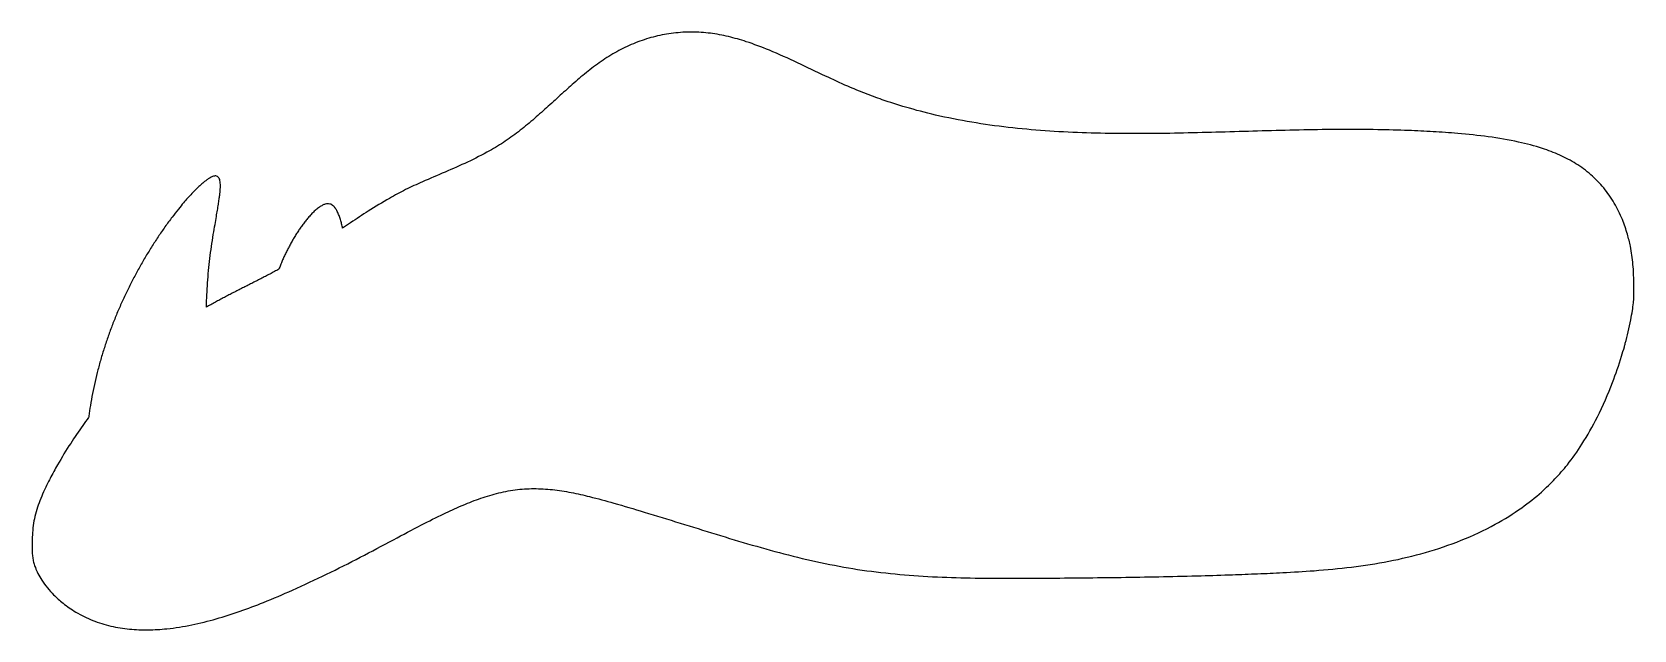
# Model space of a CAD drawing. Header units: millimetres. Extents: x -300 to 0, y 32 to 143.
import ezdxf

# ---------------------------------------------------------------- set-up
doc = ezdxf.new("R2010")
doc.units = ezdxf.units.MM
doc.layers.add('outline', color=7, linetype='Continuous')

msp = doc.modelspace()

# ---------------------------------------------------------------- linework, layer by layer
at = {"layer": 'outline'}
for points, knots in [([(-2.04, 84.69), (-1.98, 84.9), (-1.73, 85.83), (-1.31, 87.5), (-0.86, 89.54), (-0.54, 91.34), (-0.34, 92.76), (-0.26, 93.91), (-0.24, 94.87), (-0.25, 95.83), (-0.27, 96.98), (-0.31, 98.42), (-0.41, 100.05), (-0.61, 101.77), (-0.94, 103.66), (-1.48, 105.9), (-2.41, 108.63), (-3.85, 111.57), (-5.83, 114.41), (-8.25, 116.89), (-11.04, 118.95), (-14.1, 120.56), (-17.7, 121.91), (-22.16, 123.08), (-27.46, 123.97), (-32.81, 124.52), (-37.79, 124.87), (-42.77, 125.11), (-48.53, 125.26), (-55.05, 125.29), (-61.96, 125.2), (-68.87, 125.03), (-75.78, 124.82), (-82.69, 124.63), (-89.6, 124.49), (-96.51, 124.48), (-103.41, 124.62), (-110.32, 124.98), (-117.2, 125.61), (-124.04, 126.56), (-130.45, 127.83), (-136.02, 129.28), (-140.41, 130.68), (-144.01, 132.01), (-147.56, 133.48), (-151.74, 135.41), (-156.58, 137.75), (-161.48, 139.97), (-165.79, 141.61), (-169.48, 142.67), (-172.87, 143.31), (-176.33, 143.54), (-179.78, 143.34), (-183.18, 142.72), (-186.48, 141.68), (-189.64, 140.27), (-192.62, 138.51), (-195.41, 136.47), (-198.06, 134.25), (-200.63, 131.95), (-203.18, 129.61), (-205.75, 127.31), (-208.4, 125.09), (-211.19, 123.04), (-214.47, 121.05), (-218.25, 119.15), (-222.47, 117.31), (-226.36, 115.67), (-229.85, 114.06), (-233.24, 112.25), (-236.65, 110.16), (-239.53, 108.25), (-241.12, 107.17), (-241.61, 106.83)], [0, 0, 0, 0, 0.0023, 0.010162, 0.018292, 0.02439, 0.029471, 0.033536, 0.036585, 0.039634, 0.043699, 0.04878, 0.054878, 0.060975, 0.067073, 0.075203, 0.085366, 0.097561, 0.109756, 0.121951, 0.134146, 0.146341, 0.158536, 0.174796, 0.195122, 0.215447, 0.231707, 0.247967, 0.268292, 0.292683, 0.317073, 0.341463, 0.365853, 0.390244, 0.414634, 0.439024, 0.463414, 0.487805, 0.512195, 0.536585, 0.560975, 0.581301, 0.597561, 0.609756, 0.621951, 0.638211, 0.658536, 0.678861, 0.695122, 0.707317, 0.719512, 0.731707, 0.743902, 0.756097, 0.768292, 0.780488, 0.792683, 0.804878, 0.817073, 0.829268, 0.841463, 0.853658, 0.865853, 0.878048, 0.890244, 0.906504, 0.922764, 0.939024, 0.951219, 0.963414, 0.979674, 0.993634, 1, 1, 1, 1]), ([(-267.08, 92.07), (-267.08, 92.16), (-267.06, 92.92), (-267, 94.44), (-266.87, 96.62), (-266.69, 98.9), (-266.44, 101.16), (-266.14, 103.42), (-265.81, 105.55), (-265.49, 107.42), (-265.23, 108.92), (-265.02, 110.17), (-264.84, 111.23), (-264.7, 112.17), (-264.6, 112.92), (-264.53, 113.55), (-264.48, 114.12), (-264.46, 114.69), (-264.47, 115.23), (-264.53, 115.7), (-264.64, 116.07), (-264.8, 116.34), (-265.02, 116.53), (-265.3, 116.6), (-265.62, 116.57), (-265.98, 116.46), (-266.41, 116.25), (-266.86, 115.96), (-267.32, 115.62), (-267.81, 115.22), (-268.38, 114.72), (-269.07, 114.06), (-269.82, 113.29), (-270.59, 112.45), (-271.42, 111.49), (-272.39, 110.32), (-273.56, 108.82), (-274.83, 107.09), (-276.12, 105.21), (-277.36, 103.29), (-278.55, 101.35), (-279.68, 99.37), (-280.76, 97.37), (-281.8, 95.33), (-282.77, 93.27), (-283.69, 91.19), (-284.55, 89.07), (-285.35, 86.94), (-286.08, 84.78), (-286.75, 82.6), (-287.36, 80.4), (-287.9, 78.19), (-288.37, 75.96), (-288.76, 73.8), (-288.99, 72.3), (-289.09, 71.55), (-289.11, 71.46)], [0.0000493, 0.0000493, 0.0000493, 0.0000493, 0.0034226, 0.0294839, 0.0588956, 0.0883074, 0.1177192, 0.1471309, 0.1765427, 0.2010525, 0.2206603, 0.2353662, 0.2500721, 0.262327, 0.2721309, 0.2794839, 0.2868368, 0.2941897, 0.3015427, 0.3076701, 0.3125721, 0.3162486, 0.319925, 0.3236015, 0.327278, 0.3321799, 0.3383074, 0.3456603, 0.3530133, 0.3603662, 0.3701701, 0.382425, 0.3971309, 0.4118368, 0.4265427, 0.4461505, 0.4706603, 0.5000721, 0.5294839, 0.5588956, 0.5883074, 0.6177192, 0.6471309, 0.6765427, 0.7059545, 0.7353662, 0.764778, 0.7941897, 0.8236015, 0.8530133, 0.882425, 0.9118368, 0.9412486, 0.9706603, 0.9967198, 1.0000228, 1.0000228, 1.0000228, 1.0000228]), ([(-241.61, 106.83), (-241.67, 107.1), (-241.8, 107.63), (-242.02, 108.43), (-242.28, 109.21), (-242.58, 109.93), (-242.92, 110.52), (-243.28, 110.94), (-243.65, 111.22), (-244.03, 111.37), (-244.45, 111.4), (-244.9, 111.32), (-245.41, 111.11), (-246, 110.75), (-246.61, 110.27), (-247.21, 109.71), (-247.77, 109.11), (-248.31, 108.48), (-248.82, 107.84), (-249.31, 107.18), (-249.78, 106.5), (-250.23, 105.81), (-250.67, 105.11), (-251.08, 104.4), (-251.48, 103.68), (-251.86, 102.95), (-252.23, 102.21), (-252.58, 101.47), (-252.91, 100.71), (-253.23, 99.95), (-253.43, 99.44), (-253.52, 99.18)], [0.0000055, 0.0000055, 0.0000055, 0.0000055, 0.0384604, 0.076922, 0.1153835, 0.153845, 0.1858963, 0.2115374, 0.2307681, 0.2499989, 0.2692297, 0.2884604, 0.3141015, 0.3461527, 0.3846143, 0.4230758, 0.4615374, 0.4999989, 0.5384604, 0.576922, 0.6153835, 0.653845, 0.6923066, 0.7307681, 0.7692297, 0.8076912, 0.8461527, 0.8846143, 0.9230758, 0.9615374, 0.9999933, 0.9999933, 0.9999933, 0.9999933]), ([(-253.52, 99.18), (-253.8, 99.03), (-254.36, 98.72), (-255.21, 98.27), (-256.05, 97.83), (-256.9, 97.39), (-257.76, 96.95), (-258.61, 96.52), (-259.46, 96.09), (-260.32, 95.66), (-261.17, 95.22), (-262.02, 94.79), (-262.88, 94.35), (-263.72, 93.91), (-264.57, 93.46), (-265.41, 93), (-266.25, 92.54), (-266.81, 92.23), (-267.08, 92.07)], [-0.00006, -0.00006, -0.00006, -0.00006, 0.062446, 0.124946, 0.187446, 0.249946, 0.312446, 0.374946, 0.437446, 0.499946, 0.562446, 0.624946, 0.687446, 0.749946, 0.812446, 0.874946, 0.937446, 1.000006, 1.000006, 1.000006, 1.000006]), ([(-289.11, 71.46), (-289.47, 70.97), (-290.61, 69.38), (-292.6, 66.46), (-294.63, 63.16), (-296.23, 60.24), (-297.27, 58.13), (-298.05, 56.34), (-298.68, 54.69), (-299.18, 53), (-299.48, 51.26), (-299.61, 49.61), (-299.66, 48.14), (-299.67, 46.96), (-299.64, 45.99), (-299.53, 45.11), (-299.34, 44.25), (-299.03, 43.32), (-298.55, 42.25), (-297.82, 40.98), (-296.83, 39.63), (-295.52, 38.18), (-293.76, 36.62), (-291.34, 34.95), (-288.35, 33.47), (-284.97, 32.43), (-281.49, 31.87), (-277.97, 31.73), (-274.06, 31.97), (-269.8, 32.65), (-265.25, 33.8), (-260.78, 35.24), (-256.02, 37.03), (-250.62, 39.34), (-244.59, 42.16), (-238.31, 45.34), (-232.42, 48.45), (-227.25, 51.22), (-223.06, 53.34), (-219.5, 54.97), (-216.22, 56.27), (-212.86, 57.33), (-209.4, 58.03), (-205.88, 58.25), (-202.36, 58.04), (-198.88, 57.49), (-195.07, 56.61), (-190.54, 55.37), (-184.9, 53.71), (-178.55, 51.74), (-171.82, 49.65), (-165.08, 47.61), (-158.29, 45.74), (-151.43, 44.13), (-144.49, 42.89), (-137.49, 42.1), (-130.46, 41.64), (-123.41, 41.44), (-116.37, 41.41), (-109.33, 41.46), (-102.28, 41.52), (-95.24, 41.61), (-88.19, 41.73), (-81.54, 41.89), (-75.67, 42.08), (-70.59, 42.27), (-65.51, 42.49), (-59.65, 42.84), (-53.02, 43.45), (-46.05, 44.52), (-39.19, 46.14), (-32.51, 48.4), (-26.47, 51.21), (-21.48, 54.31), (-17.79, 57.23), (-14.97, 59.95), (-12.4, 62.9), (-9.69, 66.75), (-6.81, 71.86), (-4.39, 77.4), (-2.86, 81.85), (-2.21, 84.1), (-2.04, 84.69)], [0, 0, 0, 0, 0.005152, 0.016349, 0.029421, 0.037591, 0.044127, 0.049029, 0.053931, 0.058833, 0.063735, 0.068637, 0.072722, 0.07599, 0.078441, 0.080892, 0.083343, 0.085794, 0.089062, 0.093147, 0.098049, 0.102951, 0.109486, 0.117656, 0.12746, 0.137264, 0.147068, 0.156872, 0.166676, 0.179748, 0.19282, 0.205892, 0.218964, 0.235303, 0.254911, 0.274519, 0.294127, 0.310467, 0.323539, 0.333343, 0.343147, 0.352951, 0.362754, 0.372558, 0.382362, 0.392166, 0.40197, 0.415042, 0.431382, 0.45099, 0.470598, 0.490205, 0.509813, 0.529421, 0.549029, 0.568637, 0.588245, 0.607852, 0.62746, 0.647068, 0.666676, 0.686284, 0.705892, 0.7255, 0.741839, 0.754911, 0.767983, 0.784323, 0.803931, 0.823539, 0.843147, 0.862754, 0.882362, 0.898702, 0.911774, 0.921578, 0.931382, 0.944454, 0.960794, 0.980402, 0.994865, 1.000009, 1.000009, 1.000009, 1.000009])]:
    msp.add_open_spline(points, degree=3, knots=knots, dxfattribs=at)

doc.saveas('drawing.dxf')
